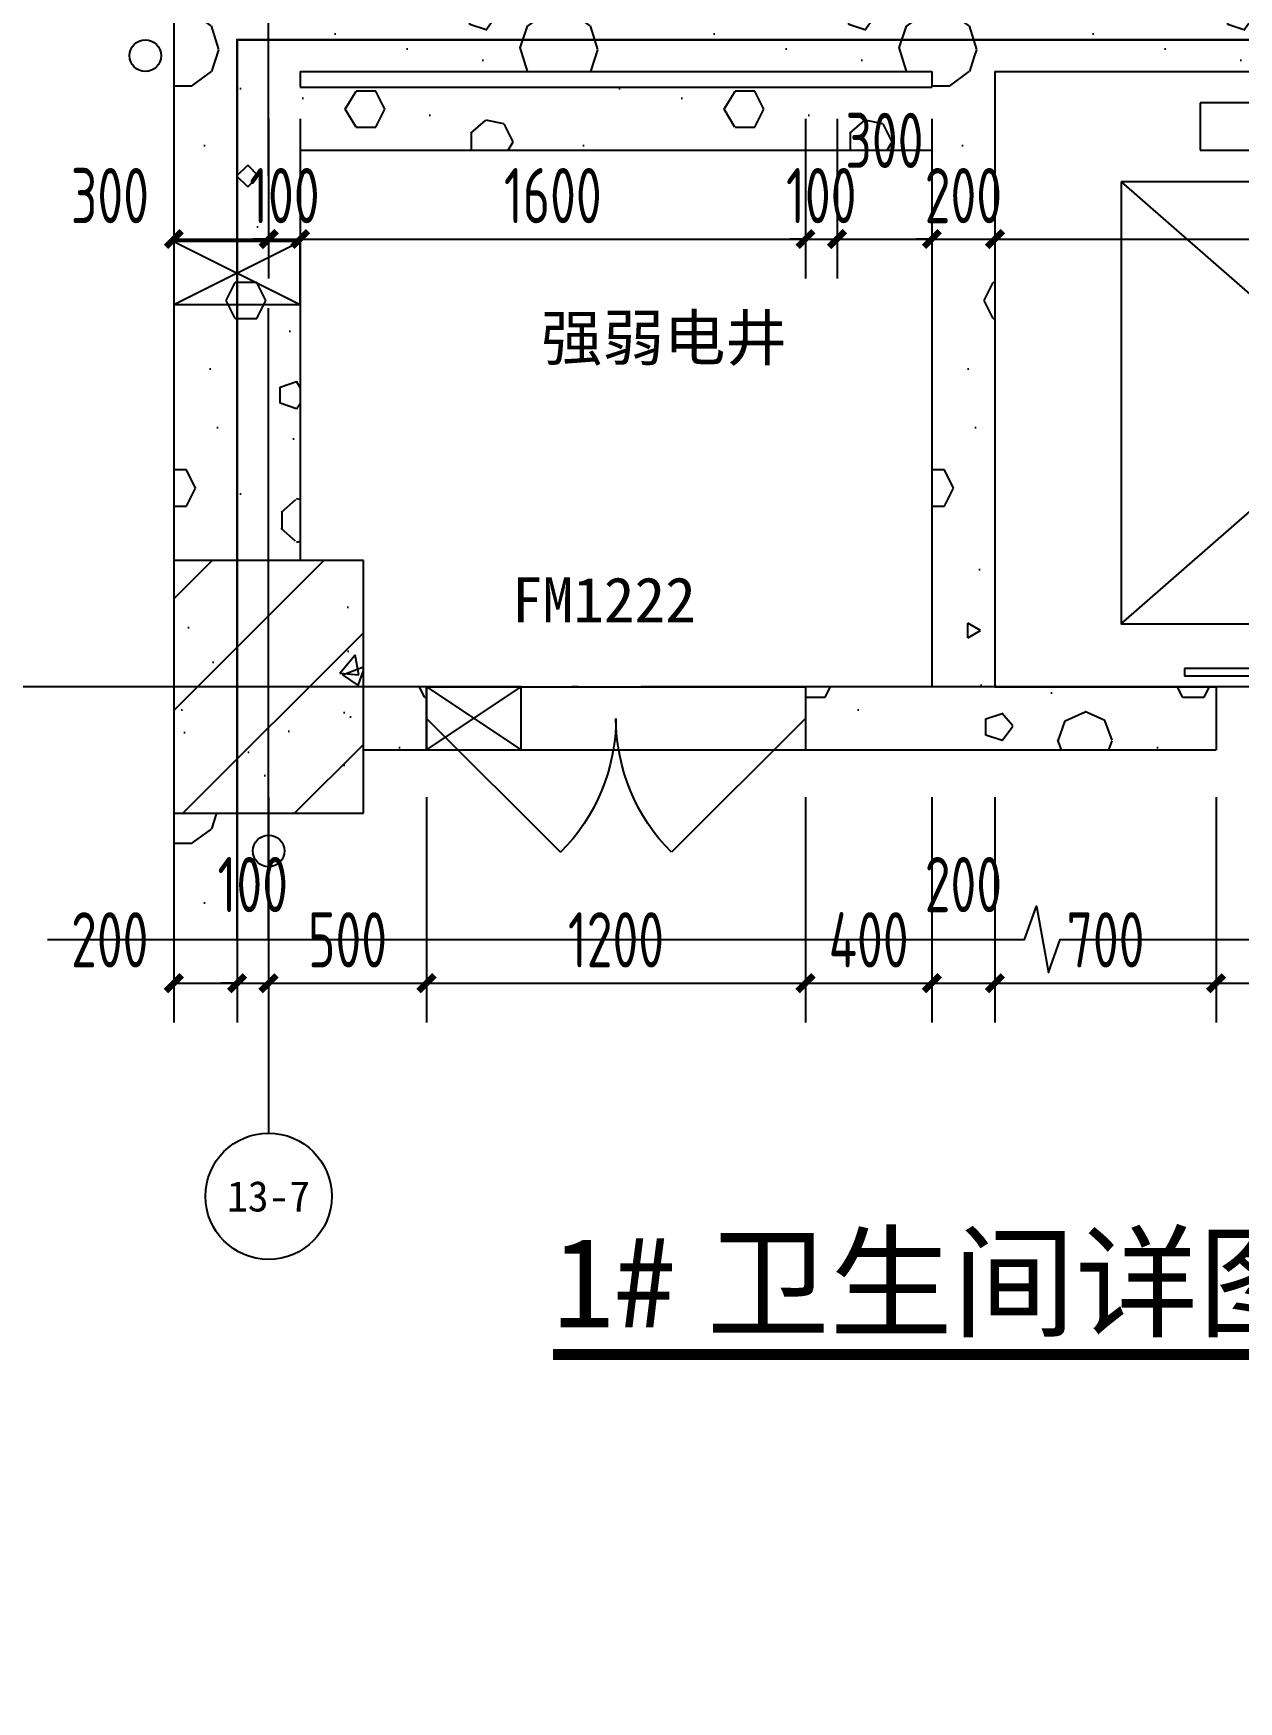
# Model space of a CAD drawing. Extents: x 116425 to 211028, y 11881 to 56060.
# Drawn here: x 182815 to 186631, y 29506 to 34792 of the extents above; entities that cross this region are included whole.
import ezdxf
from ezdxf.enums import TextEntityAlignment as Align
from ezdxf.xclip import XClip

# ---------------------------------------------------------------- set-up
doc = ezdxf.new("R2010")
doc.units = 0
doc.header["$LTSCALE"] = 1000
doc.header["$MEASUREMENT"] = 0
doc.header["$XCLIPFRAME"] = 0
doc.linetypes.add('X-104 13#平面$0$DOTE', pattern=[2.4200000000000004, 2, -0.2, 0.02, -0.2])
for name, color, linetype in [('01-标注_尺寸', 124, 'Continuous'), ('01-标注_符号', 200, 'Continuous'), ('01-标注_轴线坐标', 132, 'Continuous'), ('02-TEXT_标注', 130, 'Continuous'), ('02-TEXT_轴号', 7, 'Continuous'), ('DIM_SYMB', 3, 'Continuous'), ('DOOR_FIRE_TEXT', 7, 'Continuous'), ('X-104 13#平面$0$A-E_电梯', 171, 'Continuous'), ('X-104 13#平面$0$A-TECH_水', 3, 'Continuous'), ('X-104 13#平面$0$A-TECH_电气', 240, 'Continuous'), ('X-104 13#平面$0$A_AXIS-轴线', 36, 'X-104 13#平面$0$DOTE'), ('X-104 13#平面$0$DOOR_FIRE', 220, 'Continuous'), ('X-104 13#平面$1$05-填充_天正', 26, 'Continuous'), ('X-104 13#平面$1$A_STR-砌块墙', 121, 'Continuous'), ('X-104 13#平面$1$A_STR-砼柱', 51, 'Continuous'), ('建-标注-文本', 254, 'Continuous')]:
    doc.layers.add(name, color=color, linetype=linetype)
doc.layers.add('X-104 13#平面$0$000套内', color=226, linetype='Continuous', lineweight=30, plot=False)
doc.styles.add('_TCH_AXIS', font='STXIHEI_0.TTF', dxfattribs={"width": 0.75})
doc.styles.add('_TCH_DIM_T3', font='ROS1', dxfattribs={"width": 0.8, "bigfont": 'JD'})
doc.styles.add('_TCH_WINDOW', font='STXIHEI_0.TTF')
doc.styles.get("Standard").update_dxf_attribs({"font": 'STXIHEI_0.TTF'})
doc.dimstyles.new('_TCH_ARCH&&50', dxfattribs={"dimtxt": 175, "dimasz": 50, "dimexe": 125, "dimexo": 150, "dimgap": 50, "dimtad": 1, "dimdec": 0, "dimzin": 0, "dimdsep": 46, "dimtxsty": '_TCH_DIM_T3', "dimblk": 'ARCHTICK', "dimcen": 0.09, "dimclrt": 7, "dimazin": 2, "dimtfac": 1, "dimtdec": 0, "dimtix": 1, "dimtmove": 2, "dimatfit": 3, "dimfxl": 0, "dimtolj": 1, "dimtzin": 0, "dimarcsym": 0})
pattern_1 = [(0, (354, -366), (600, 1200), [0, -1200]), (0, (-348, -528), (600, 1200), [0, -1200]), (0, (42, -540), (600, 1200), [0, -1200]), (0, (468, -186), (600, 1200), [0, -1200]), (0, (-30, -600), (600, 1200), [0, -1200]), (0, (588, 570), (600, 1200), [0, -1200]), (0, (222, 474), (600, 1200), [0, -1200]), (0, (413.9999999999999, 324), (600, 1200), [0, -1200]), (0, (-564, 300), (600, 1200), [0, -1200]), (0, (24, 246), (600, 1200), [0, -1200]), (0, (-204, -60), (600, 1200), [0, -1200]), (0, (-192, -509.9999999999999), (600, 1200), [0, -1200]), (0, (258, -558), (600, 1200), [0, -1200]), (0, (588, -30), (600, 1200), [0, -1200]), (0, (-534, -216), (600, 1200), [0, -1200]), (0, (-432, -12), (600, 1200), [0, -1200]), (0, (36, -96), (600, 1200), [0, -1200]), (0, (-132, -270), (600, 1200), [0, -1200]), (0, (-228, 126), (600, 1200), [0, -1200]), (0, (-78, 576), (600, 1200), [0, -1200]), (0, (-486.0000000000001, -468), (600, 1200), [0, -1200]), (0, (174, 330), (600, 1200), [0, -1200]), (0, (-384, 348), (600, 1200), [0, -1200]), (0, (-480, 504), (600, 1200), [0, -1200]), (130.601294, (514.285716, 194.285712), (-2999.999966861969, 3600.000015739533), [52.683108, -22074.222]), (18.4349488, (428.571432, 217.142856), (2999.999988936139, 1199.999991146445), [54.21048, -7535.2558]), (90, (428.571432, 165.714288), (600.0000000000001, 1200), [51.428568, -2348.5713]), (161.565051, (480, 148.571424), (-3000.000015105215, 1199.999910544823), [54.21048, -7535.2558]), (53.1301023, (480, 148.571424), (600.0000011342403, 1199.99999943288), [57.14286, -5942.856999999999]), (135, (525.714288, -462.85704), (-600.0000725322863, 1199.999918790402), [48.48732, -3345.6252]), (45, (457.142856, -462.85704), (599.9999961647541, 1199.999995157935), [48.48732, -3345.6252]), (135, (491.428572, -497.1428400000001), (-600.0000725322863, 1199.999918790402), [48.48732, -3345.6252]), (45, (491.428572, -497.1428400000001), (599.9999961647541, 1199.999995157935), [48.48732, -3345.6252]), (116.565051, (-51.42852, 342.857148), (-0.0001043859734650709, 2399.999934707041), [63.887652, -1277.753]), (180, (-79.99991999999999, 399.999996), (-599.9999999999998, 1200), [68.571432, -1131.4285]), (63.43494880000001, (-177.1428, 342.857148), (5.432290706153253e-06, 2399.999988372672), [63.887652, -1277.753]), (116.565051, (-148.5714, 285.714288), (-0.0001043859734650709, 2399.999934707041), [63.887652, -1277.753]), (0, (-148.5714, 285.714288), (600, 1200), [68.571432, -1131.4285]), (63.43494880000001, (-79.99991999999999, 285.714288), (5.432290706153253e-06, 2399.999988372672), [63.887652, -1277.753]), (107.102728, (399.999996, -62.85708000000001), (-1799.999931184909, 6000.000009680287), [77.72269200000001, -32565.805]), (143.972626, (377.142852, 11.428572), (-11399.99985547618, 8399.999990492668), [77.72269200000001, -16244.04]), (180, (314.285712, 57.14286), (-599.9999999999998, 1200), [74.285712, -1125.7142]), (36.02737329999999, (177.14286, 11.428572), (11399.99991575318, 8399.99990944439), [77.72269200000001, -16244.04]), (71.5650511, (154.285716, -57.14279999999999), (1800.000009240657, 5999.99998966958), [72.280632, -7517.185600000001]), (107.102728, (177.14286, -131.42856), (-1799.999931184909, 6000.000009680287), [77.72269200000001, -32565.805]), (143.972626, (240, -177.1428), (-11399.99985547618, 8399.999990492668), [77.72269200000001, -16244.04]), (0, (240, -177.1428), (600, 1200), [74.285712, -1125.7142]), (36.02737329999999, (314.285712, -177.1428), (11399.99991575318, 8399.99990944439), [77.72269200000001, -16244.04]), (71.5650511, (377.142852, -131.42856), (1800.000009240657, 5999.99998966958), [72.280632, -7517.185600000001]), (150.255118, (411.428568, 497.142852), (-1800.000004260273, 1199.999985130039), [46.07004, -9628.639200000001]), (90, (371.428572, 474.28572), (600.0000000000001, 1200), [45.714288, -2354.2855]), (29.7448813, (371.428572, 474.28572), (1800.000001060037, 1199.999994395642), [46.07004, -9628.639200000001]), (116.565051, (131.428572, -354.28572), (-0.0001043859734650709, 2399.999934707041), [63.887652, -1277.753]), (168.690067, (102.857148, -297.1428), (-5400.000004006199, 1199.999969888218), [58.274508, -12179.371]), (41.18592510000001, (0, -325.7142), (14999.99990911732, 13199.99988457684), [60.743688, -25451.604]), (90, (0, -382.85712), (600.0000000000001, 1200), [57.14286, -2342.857]), (138.814074, (45.714288, -422.85708), (-14999.99973338043, 13200.0000840726), [60.743688, -25451.604]), (16.6992442, (45.714288, -422.85708), (19799.99985103278, 5999.99993715613), [59.6589, -24997.075]), (60.9453959, (102.857148, -405.71424), (599.9999984077513, 1199.99998938541), [58.83217200000001, -24650.679]), (109.983106, (-371.42856, 148.571424), (-3000.000011299861, 8399.999977770043), [66.88400399999998, -28024.39499999999]), (155.556045, (-394.28568, 211.428576), (-7800.000029732115, 3599.999925205931), [69.045972, -28930.263]), (24.4439547, (-519.99996, 211.428576), (7800.000003890955, 3599.999982684802), [69.045972, -28930.263]), (70.01689340000001, (-542.85708, 148.571424), (3000.000009044286, 8399.999979161448), [66.88400399999999, -28024.395]), (109.983106, (-519.99996, 85.71428399999999), (-3000.000011299861, 8399.999977770043), [66.88400399999998, -28024.39499999999]), (160.016893, (-457.14276, 62.85714), (-3000.000001763259, 1199.999945333349), [66.88400399999999, -13978.755]), (19.9831065, (-457.14276, 62.85714), (2999.999983528817, 1199.999998096056), [66.88400399999999, -13978.755]), (70.01689340000001, (-394.28568, 85.71428399999999), (3000.000009044286, 8399.999979161448), [66.88400399999999, -28024.395]), (122.005383, (74.285712, 39.999996), (-600.0000805229399, 1199.999938741572), [53.908464, -11266.868]), (18.4349488, (-5.71428, 68.571432), (2999.999988936139, 1199.999991146445), [54.21048, -7535.2558]), (90, (-5.71428, 17.142852), (600.0000000000001, 1200), [51.428568, -2348.5713]), (161.565051, (45.714288, 0), (-3000.000015105215, 1199.999910544823), [54.21048, -7535.2558]), (54.46232220000002, (45.714288, 0), (4199.999993914518, 5999.999991012131), [49.15614, -20596.423]), (116.565051, (-274.28568, -251.42856), (-0.0001043859734650709, 2399.999934707041), [63.887652, -1277.753]), (180, (-302.85708, -194.28564), (-599.9999999999998, 1200), [62.85714, -1137.1428]), (59.0362434, (-399.99996, -251.42856), (600.000001953063, 1199.999994175555), [66.63945599999998, -13927.644]), (120.963756, (-365.71428, -308.57136), (-600.0000819959288, 1199.999944893199), [66.639456, -13927.644]), (0, (-365.71428, -308.57136), (600, 1200), [62.85714, -1137.1428]), (63.43494880000001, (-302.85708, -308.57136), (5.432290706153253e-06, 2399.999988372672), [63.887652, -1277.753])]

# ---------------------------------------------------------------- blocks, each defined once
blk = doc.blocks.new('X-104 13#平面$0$轴网')
at = {"layer": 'X-104 13#平面$0$A_AXIS-轴线', "linetype": 'X-104 13#平面$0$DOTE'}
for p, q in [((48500, -7400.98603368341), (48500, 24620.25062679139)), ((60408.42140219617, 9000), (-2925.01551574981, 9000))]:
    blk.add_line(p, q, dxfattribs=at)
blk = doc.blocks.new('X-104 13#平面$0$2400x2100')
for p, q in [((650.0000000000728, 1849.999999999975), (650.0000000000728, 1700.000000000004)), ((1750.000000000007, 1849.999999999975), (650.0000000000728, 1849.999999999975)), ((1750.000000000007, 1700.000000000004), (1750.000000000007, 1849.999999999975)), ((650.0000000000728, 1700.000000000004), (1750.000000000007, 1700.000000000004)), ((400.0000000000364, 200.0000000000036), (2000.000000000036, 1600.000000000004)), ((400.0000000000364, 1600.000000000004), (2000.000000000036, 200.0000000000036))]:
    blk.add_line(p, q)
at = {"color": 0}
for p, q in [((600.0000000000364, 57.61848104284218), (600.0000000000364, 34.00902772785957)), ((1160.000000000618, 57.61848104284036), (600.0000000000364, 57.61848104284218)), ((1160.000000000618, 57.61848104284036), (1160.000000000618, 34.00902772785776)), ((1800.000000000036, 57.61848104284218), (1239.999999999454, 57.61848104284036)), ((1239.999999999454, 57.61848104284036), (1239.999999999454, 34.00902772785776)), ((1800.000000000036, 57.61848104284218), (1800.000000000036, 34.00902772785957)), ((1160.000000000618, 34.00902772785776), (600.0000000000364, 34.00902772785957)), ((1800.000000000036, 34.00902772785957), (1239.999999999454, 34.00902772785776))]:
    blk.add_line(p, q, dxfattribs=at)
blk.add_lwpolyline([(400.0000000000364, 1600.000000000004), (400.0000000000364, 200.0000000000036), (2000.000000000036, 200.0000000000036), (2000.000000000036, 1600.000000000004), (400.0000000000364, 1600.000000000004)], close=True)
blk = doc.blocks.new('X-104 13#平面$0$$TwtSys$00000434')
for p, q in [((-0.5, 0.5), (-0.5, -0.5)), ((-0.5, -0.5), (0.5, 0.5)), ((0.5, 0.5), (-0.5, 0.5)), ((0.5, -0.5), (0.5, 0.5)), ((-0.5, -0.5), (0.5, -0.5))]:
    blk.add_line(p, q)
blk.add_solid([(0.5, -0.5), (0.5, 0.5), (-0.5, -0.5)])
blk = doc.blocks.new('X-104 13#平面$0$A$C55540B70')
at = {"layer": 'X-104 13#平面$0$A-TECH_水'}
for centre in [(-9389.9999999938, 10999.99999999966), (-8999.99999999348, 8479.999999999998)]:
    blk.add_circle(centre, 50, dxfattribs=at)
at = {"layer": 'X-104 13#平面$0$A-TECH_水', "xscale": -700, "yscale": 180, "zscale": 700, "rotation": 270}
blk.add_blockref('X-104 13#平面$0$$TwtSys$00000434', (-9009.99999999348, 7849.999999999998), dxfattribs=at)
blk = doc.blocks.new('*U232')
blk.add_lwpolyline([(200.0000000000001, 0), (200.0000000000001, 300.0000000002365), (0, 300.0000000002365), (0, 0), (200.0000000000001, 0), (0, 300.0000000002365), (0, 0), (200.0000000000001, 300.0000000002365)])
blk = doc.blocks.new('*U233')
blk.add_lwpolyline([(200.0000000000001, 0), (200.0000000000001, 400.0000000002365), (0, 400.0000000002365), (0, 0), (200.0000000000001, 0), (0, 400.0000000002365), (0, 0), (200.0000000000001, 400.0000000002365)])
blk = doc.blocks.new('X-104 13#平面$0$ccc000')
at = {"layer": 'X-104 13#平面$0$A-TECH_电气', "rotation": 270}
for name, p in [('*U233', (48400.00000000655, 10411.31610814604)), ('*U232', (49200.00000000658, 8999.999999999727))]:
    blk.add_blockref(name, p, dxfattribs=at)
blk = doc.blocks.new('X-104 13#平面$0$$DorLib2D$00000116')
at = {"color": 0}
for p, q in [((-0.4999999999999929, 7.105427357601002e-15), (-0.146446609406766, 0.353553390593234)), ((0.5000000000000071, 7.105427357601002e-15), (0.1464466094067731, 0.353553390593234))]:
    blk.add_line(p, q, dxfattribs=at)
for centre, radius, start, end in [((-0.4999999999984652, 4.831690603168681e-13), 0.4999999999984674, 0, 45), ((0.4999999999977511, 9.059419880941277e-13), 0.4999999999976598, 135, 180)]:
    blk.add_arc(centre, radius, start, end, dxfattribs=at)
blk = doc.blocks.new('X-104 13#平面')
at = {"layer": 'X-104 13#平面$1$05-填充_天正'}
h = blk.add_hatch(dxfattribs=at)
h.set_pattern_fill('加气混凝土', color=256, scale=100, style=0)
h.set_pattern_definition(pattern_1)
h.paths.add_polyline_path([(48400.00000000658, 11049.9999999997), (48400.0000000065, 12249.9999999997), (48200.00000000654, 12249.9999999997), (48200.00000000652, 11049.99999999971)])
h = blk.add_hatch(dxfattribs=at)
h.set_pattern_fill('加气混凝土', color=256, scale=100, style=0)
h.set_pattern_definition(pattern_1)
h.paths.add_polyline_path([(48400.00000000658, 11049.9999999997), (48600.00000000668, 10949.9999999997), (50300.00000000654, 10949.99999999971), (50266.6666666732, 11083.33333333308), (50200.00000000653, 11149.9999999997), (48400.00000000652, 11149.9999999997)])
h = blk.add_hatch(dxfattribs=at)
h.set_pattern_fill('加气混凝土', color=256, scale=100, style=0)
h.set_pattern_definition(pattern_1)
h.paths.add_polyline_path([(50266.6666666732, 11083.33333333308), (50300.00000000654, 10949.99999999971), (50600.00000000637, 10949.99999999981), (50700.00000000641, 11016.6666666664), (50700.00000000648, 11149.99999999971), (50300.00000000653, 11149.99999999983)])
h = blk.add_hatch(dxfattribs=at)
h.set_pattern_fill('加气混凝土', color=256, scale=100, style=0)
h.set_pattern_definition(pattern_1)
h.paths.add_polyline_path([(50700.00000000641, 11016.6666666664), (50800.00000000639, 10949.99999999968), (53300.00000000651, 10949.99999999968), (53366.66666667318, 11049.99999999969), (53300.00000000652, 11149.99999999967), (50700.00000000648, 11149.99999999971)])
h = blk.add_hatch(dxfattribs=at)
h.set_pattern_fill('加气混凝土', color=256, scale=100, style=0)
h.set_pattern_definition(pattern_1)
h.paths.add_polyline_path([(48400.00000000658, 11049.9999999997), (48200.00000000652, 11049.99999999971), (48200.00000000652, 10799.99999999971), (48466.66666667323, 10799.99999999971), (48600.00000000667, 10899.99999999972), (48600.00000000668, 10949.9999999997)])
h = blk.add_hatch(dxfattribs=at)
h.set_pattern_fill('加气混凝土', color=256, scale=100, style=0)
h.set_pattern_definition(pattern_1)
h.paths.add_polyline_path([(50700.00000000641, 11016.6666666664), (50600.00000000637, 10949.99999999981), (50600.00000000637, 10899.99999999972), (50666.66666667312, 10799.99999999971), (50800.00000000648, 10799.99999999971), (50800.00000000639, 10949.99999999968)])
h = blk.add_hatch(dxfattribs=at)
h.set_pattern_fill('加气混凝土', color=256, scale=100, style=0)
h.set_pattern_definition(pattern_1)
h.paths.add_polyline_path([(48466.66666667323, 10799.99999999971), (48600.00000000653, 10699.99999999972), (50600.0000000065, 10699.99999999971), (50666.66666667312, 10799.99999999971), (50600.00000000637, 10899.99999999972), (48600.00000000667, 10899.99999999972)])
h = blk.add_hatch(dxfattribs=at)
h.set_pattern_fill('加气混凝土', color=256, scale=100, style=0)
h.set_pattern_definition(pattern_1)
h.paths.add_polyline_path([(48466.66666667324, 10799.99999999971), (48200.00000000652, 10799.99999999971), (48200.00000000652, 9400), (48600.00000000652, 9400), (48600.00000000653, 10699.99999999972)])
h = blk.add_hatch(dxfattribs=at)
h.set_pattern_fill('加气混凝土', color=256, scale=100, style=0)
h.set_pattern_definition(pattern_1)
h.paths.add_polyline_path([(50666.66666667312, 10799.99999999971), (50600.0000000065, 10699.99999999971), (50600.0000000065, 8999.99999999969), (50700.00000000648, 8933.333333333052), (50800.00000000647, 8999.999999999754), (50800.00000000648, 10799.99999999971)])
h = blk.add_hatch(dxfattribs=at)
h.set_pattern_fill('钢筋混凝土', color=256, scale=100, style=0)
h.set_pattern_definition([(45, (0, 0), (-176.7766952966369, 176.7766952966369), []), (49.99999999999999, (0, 0), (717.2601826007534, -62.75213498259511), [75, -825]), (355, (0, 0), (-138.751333613, 752.1921337000118), [60, -660]), (100.4514, (59.77168, -5.22934), (578.5093817140216, 689.4395420609536), [63.74019000000001, -701.142112]), (46.18420000000002, (0, 200), (1067.241048625644, -165.5190143290181), [112.5, -1237.5]), (96.6356, (88.936745, 186.206693), (934.6627055487033, 974.1178709004417), [95.610288, -1051.713]), (351.1842, (0, 200), (934.6619451336272, 974.1186009253246), [90, -990]), (21, (100, 150), (596.9070521184617, -402.6188906653388), [75, -825]), (326.0000000000001, (100, 150), (243.3153319215817, 725.150045046853), [60, -660]), (71.4514, (149.742233, 116.448394), (840.22262858149, 322.5304967099524), [63.74019000000001, -701.142112]), (37.50000000000001, (0, 0), (12.15985531729067, 332.8938538313115), [0, -652, 0, -670, 0, -662.5]), (7.499999999999999, (0, 0), (263.0695374421486, 394.4117118823602), [0, -382, 0, -637, 0, -252.5]), (327.5, (-223, 0), (533.822436172409, -22.55487173437976), [0, -250, 0, -780, 0, -1035]), (317.5, (-323, 0), (583.1861693423863, 100.1049823323177), [0, -325, 0, -518, 0, -735])])
h.paths.add_polyline_path([(48200, 8600), (48800, 8600), (48800, 9400), (48200, 9400)])
h = blk.add_hatch(dxfattribs=at)
h.set_pattern_fill('加气混凝土', color=256, scale=100, style=0)
h.set_pattern_definition(pattern_1)
h.paths.add_polyline_path([(48800, 8799.999999999709), (49000.00000000656, 8799.999999999714), (49000.00000000656, 8999.999999999698), (48800, 8999.999999999709)])
h = blk.add_hatch(dxfattribs=at)
h.set_pattern_fill('加气混凝土', color=256, scale=100, style=0)
h.set_pattern_definition(pattern_1)
h.paths.add_polyline_path([(50600.0000000065, 8999.99999999969), (50200.00000000656, 8999.999999999685), (50200.00000000656, 8799.999999999714), (50700.00000000648, 8799.999999999709), (50700.00000000648, 8933.33333333305)])
h = blk.add_hatch(dxfattribs=at)
h.set_pattern_fill('加气混凝土', color=256, scale=100, style=0)
h.set_pattern_definition(pattern_1)
h.paths.add_polyline_path([(50700.00000000649, 8933.333333333052), (50700.00000000648, 8799.999999999709), (51500.0000000065, 8799.999999999709), (51500.0000000065, 8999.999999999709), (50800.00000000647, 8999.999999999754)])
h = blk.add_hatch(dxfattribs=at)
h.set_pattern_fill('加气混凝土', color=256, scale=100, style=0)
h.set_pattern_definition(pattern_1)
h.paths.add_polyline_path([(48200.00000000652, 8600), (48200.00000000653, 6350.000000000001), (48400.00000000653, 6350.000000000001), (48400.00000000652, 8600)])
at = {"layer": 'X-104 13#平面$0$000套内'}
blk.add_lwpolyline([(7100.000000003152, -1550.000000000497), (21949.99999999995, -1550.000000000005), (21950, -950.0000000000144), (48400.00000000652, -950), (48400.00000000652, 11049.99999999971), (53400.00000000652, 11049.99999999971), (53400.00000000652, 18099.99999999973), (58249.99999999994, 18099.99999999973), (58249.99999999995, 18889.98122512306), (53289.06962433707, 23052.69607363776), (37949.99999999994, 14213.31606116103), (37949.99999999986, 10049.99999999997), (12454.85512413024, 10049.99999999997), (4447.428597971112, 15350.00000000007), (4099.999999999926, 15350.00000000006), (4100.000000000031, 6299.999999999965), (7100.000000000027, 6299.999999999968), (7100.000000000029, -1550.000000000497)], dxfattribs=at)
at = {"layer": 'X-104 13#平面$0$DOOR_FIRE'}
for p, q in [((49000.00000000658, 8999.999999999709), (50200.00000000658, 8999.999999999709)), ((49000.00000000658, 8799.999999999709), (50200.00000000658, 8799.999999999709))]:
    blk.add_line(p, q, dxfattribs=at)
at = {"layer": 'X-104 13#平面$1$A_STR-砌块墙'}
for p, q in [((48200.00000000654, 12249.9999999997), (48200.00000000652, 11049.99999999971)), ((48200.00000000652, 11049.99999999971), (48200.00000000652, 10799.99999999971)), ((48600.00000000668, 10949.9999999997), (50300.00000000654, 10949.99999999971)), ((48600.00000000668, 10949.9999999997), (48600.00000000667, 10899.99999999972)), ((50300.00000000654, 10949.99999999971), (50600.00000000637, 10949.99999999981)), ((50600.00000000637, 10949.99999999981), (50600.00000000637, 10899.99999999972)), ((50800.00000000639, 10949.99999999968), (50800.00000000648, 10799.99999999971)), ((50800.00000000639, 10949.99999999968), (53300.00000000651, 10949.99999999968)), ((48600.00000000667, 10899.99999999972), (50600.00000000637, 10899.99999999972)), ((48200.00000000652, 10799.99999999971), (48200.00000000652, 9400)), ((50800.00000000648, 10799.99999999971), (50800.00000000647, 8999.999999999754)), ((48600.00000000653, 10699.99999999972), (50600.0000000065, 10699.99999999971)), ((48600.00000000653, 10699.99999999972), (48600.00000000652, 9400)), ((50600.0000000065, 10699.99999999971), (50600.0000000065, 8999.99999999969)), ((49000.00000000656, 8999.999999999698), (48800, 8999.999999999709)), ((49000.00000000656, 8799.999999999714), (49000.00000000656, 8999.999999999698)), ((50600.0000000065, 8999.99999999969), (50200.00000000656, 8999.999999999685)), ((50200.00000000656, 8999.999999999685), (50200.00000000656, 8799.999999999714)), ((50800.00000000647, 8999.999999999754), (51500.0000000065, 8999.999999999709)), ((51500.0000000065, 8999.999999999709), (51500.0000000065, 8799.999999999709)), ((48800, 8799.999999999709), (49000.00000000656, 8799.999999999714)), ((50200.00000000656, 8799.999999999714), (50700.00000000648, 8799.999999999709)), ((50700.00000000648, 8799.999999999709), (51500.0000000065, 8799.999999999709)), ((48200.00000000652, 8600), (48200.00000000653, 6350.000000000001)), ((48400.00000000653, 6350.000000000001), (48400.00000000652, 8600))]:
    blk.add_line(p, q, dxfattribs=at)
at = {"layer": 'X-104 13#平面$1$A_STR-砼柱'}
for p, q in [((48800, 9400), (48200, 9400)), ((48200, 9400), (48200, 8600)), ((48800, 8600), (48800, 9400)), ((48200, 8600), (48800, 8600))]:
    blk.add_line(p, q, dxfattribs=at)
for name, p in [('X-104 13#平面$0$ccc000', (-200.0000000000301, -2.91038304567337e-11)), ('X-104 13#平面$0$A$C55540B70', (57499.99999999962, 1.818989403545856e-12)), ('X-104 13#平面$0$轴网', (0, 62400)), ('X-104 13#平面$0$轴网', (0, 0))]:
    blk.add_blockref(name, p)
at = {"layer": 'X-104 13#平面$0$A-E_电梯'}
blk.add_blockref('X-104 13#平面$0$2400x2100', (50800.00000000647, 8999.999999999694), dxfattribs=at)
at = {"layer": 'X-104 13#平面$0$DOOR_FIRE', "xscale": 1200, "yscale": -1200, "zscale": 200}
blk.add_blockref('X-104 13#平面$0$$DorLib2D$00000116', (49600.00000000658, 8899.999999999709), dxfattribs=at)
blk = doc.blocks.new('_ArchTick')
at = {"color": 0, "linetype": 'ByBlock', "const_width": 0.4}
blk.add_lwpolyline([(-0.5, -0.5), (0.5, 0.5)], dxfattribs=at)
blk = doc.blocks.new('*D587')
at = {"layer": '01-标注_尺寸', "color": 0, "lineweight": -2, "transparency": 16777216}
for p, q in [((185859.8480041285, 34520.73032763046), (185859.8480041285, 34015.07964093311)), ((188259.848004129, 34520.73032762976), (188259.848004129, 34015.07964093311)), ((185859.8480041285, 34140.07964093311), (188259.848004129, 34140.07964093311))]:
    blk.add_line(p, q, dxfattribs=at)
at = {"layer": 'Defpoints', "color": 0, "transparency": 16777216}
for p in [(185859.8480041285, 34670.73032763046), (188259.848004129, 34670.73032762976), (188259.848004129, 34140.07964093311)]:
    blk.add_point(p, dxfattribs=at)
at = {"layer": '01-标注_尺寸', "color": 0, "lineweight": -2, "transparency": 16777216, "xscale": 50, "yscale": 50, "zscale": 50, "rotation": 180}
blk.add_blockref('_ArchTick', (185859.8480041285, 34140.07964093311), dxfattribs=at)
at = {"layer": '01-标注_尺寸', "color": 0, "lineweight": -2, "transparency": 16777216, "xscale": 50, "yscale": 50, "zscale": 50}
blk.add_blockref('_ArchTick', (188259.848004129, 34140.07964093311), dxfattribs=at)
at = {"layer": '01-标注_尺寸', "color": 7, "transparency": 16777216, "insert": (187059.8480041287, 34277.57964093311), "char_height": 175, "attachment_point": 5, "style": '_TCH_DIM_T3'}
blk.add_mtext('\\A1;2400', dxfattribs=at)
blk = doc.blocks.new('*D588')
at = {"layer": '01-标注_尺寸', "color": 0, "lineweight": -2, "transparency": 16777216}
for p, q in [((185659.8480041286, 34520.73032763052), (185659.8480041286, 34015.07964093349)), ((185859.8480041285, 34520.73032763046), (185859.8480041285, 34015.07964093349)), ((185659.8480041286, 34140.07964093349), (185609.8480041286, 34140.07964093349)), ((185659.8480041286, 34140.07964093349), (185859.8480041285, 34140.07964093349)), ((185859.8480041285, 34140.07964093349), (185909.8480041285, 34140.07964093349))]:
    blk.add_line(p, q, dxfattribs=at)
at = {"layer": 'Defpoints', "color": 0, "transparency": 16777216}
for p in [(185659.8480041286, 34670.73032763052), (185859.8480041285, 34670.73032763046), (185859.8480041285, 34140.07964093349)]:
    blk.add_point(p, dxfattribs=at)
at = {"layer": '01-标注_尺寸', "color": 0, "lineweight": -2, "transparency": 16777216, "xscale": 50, "yscale": 50, "zscale": 50}
blk.add_blockref('_ArchTick', (185659.8480041286, 34140.07964093349), dxfattribs=at)
at = {"layer": '01-标注_尺寸', "color": 0, "lineweight": -2, "transparency": 16777216, "xscale": 50, "yscale": 50, "zscale": 50, "rotation": 180}
blk.add_blockref('_ArchTick', (185859.8480041285, 34140.07964093349), dxfattribs=at)
at = {"layer": '01-标注_尺寸', "color": 7, "transparency": 16777216, "insert": (185759.8480041285, 34277.57964093349), "char_height": 175, "attachment_point": 5, "style": '_TCH_DIM_T3'}
blk.add_mtext('\\A1;200', dxfattribs=at)
blk = doc.blocks.new('*D589')
at = {"layer": '01-标注_尺寸', "color": 0, "lineweight": -2, "transparency": 16777216}
for p, q in [((185359.8480041285, 34520.7303276306), (185359.8480041285, 34015.07964093356)), ((185659.8480041286, 34520.73032763052), (185659.8480041286, 34015.07964093356)), ((185359.8480041285, 34140.07964093356), (185659.8480041286, 34140.07964093356))]:
    blk.add_line(p, q, dxfattribs=at)
at = {"layer": 'Defpoints', "color": 0, "transparency": 16777216}
for p in [(185359.8480041285, 34670.7303276306), (185659.8480041286, 34670.73032763052), (185659.8480041286, 34140.07964093356)]:
    blk.add_point(p, dxfattribs=at)
at = {"layer": '01-标注_尺寸', "color": 0, "lineweight": -2, "transparency": 16777216, "xscale": 50, "yscale": 50, "zscale": 50, "rotation": 180}
blk.add_blockref('_ArchTick', (185359.8480041285, 34140.07964093356), dxfattribs=at)
at = {"layer": '01-标注_尺寸', "color": 0, "lineweight": -2, "transparency": 16777216, "xscale": 50, "yscale": 50, "zscale": 50}
blk.add_blockref('_ArchTick', (185659.8480041286, 34140.07964093356), dxfattribs=at)
at = {"layer": '01-标注_尺寸', "color": 7, "transparency": 16777216, "insert": (185509.8480041285, 34452.57964093356), "char_height": 175, "attachment_point": 5, "style": '_TCH_DIM_T3'}
blk.add_mtext('\\A1;300', dxfattribs=at)
blk = doc.blocks.new('*D590')
at = {"layer": '01-标注_尺寸', "color": 0, "lineweight": -2, "transparency": 16777216}
for p, q in [((185259.8480041284, 34520.73032763063), (185259.8480041284, 34015.07964093362)), ((185359.8480041285, 34520.7303276306), (185359.8480041285, 34015.07964093362)), ((185259.8480041284, 34140.07964093362), (185209.8480041284, 34140.07964093362)), ((185259.8480041284, 34140.07964093362), (185359.8480041285, 34140.07964093362)), ((185359.8480041285, 34140.07964093362), (185409.8480041285, 34140.07964093362))]:
    blk.add_line(p, q, dxfattribs=at)
at = {"layer": 'Defpoints', "color": 0, "transparency": 16777216}
for p in [(185259.8480041284, 34670.73032763063), (185359.8480041285, 34670.7303276306), (185359.8480041285, 34140.07964093362)]:
    blk.add_point(p, dxfattribs=at)
at = {"layer": '01-标注_尺寸', "color": 0, "lineweight": -2, "transparency": 16777216, "xscale": 50, "yscale": 50, "zscale": 50}
blk.add_blockref('_ArchTick', (185259.8480041284, 34140.07964093362), dxfattribs=at)
at = {"layer": '01-标注_尺寸', "color": 0, "lineweight": -2, "transparency": 16777216, "xscale": 50, "yscale": 50, "zscale": 50, "rotation": 180}
blk.add_blockref('_ArchTick', (185359.8480041285, 34140.07964093362), dxfattribs=at)
at = {"layer": '01-标注_尺寸', "color": 7, "transparency": 16777216, "insert": (185309.8480041284, 34277.57964093362), "char_height": 175, "attachment_point": 5, "style": '_TCH_DIM_T3'}
blk.add_mtext('\\A1;100', dxfattribs=at)
blk = doc.blocks.new('*D591')
at = {"layer": '01-标注_尺寸', "color": 0, "lineweight": -2, "transparency": 16777216}
for p, q in [((183659.8480041286, 34520.7303276311), (183659.8480041286, 34015.07964093387)), ((185259.8480041284, 34520.73032763063), (185259.8480041284, 34015.07964093387)), ((183659.8480041286, 34140.07964093387), (185259.8480041284, 34140.07964093387))]:
    blk.add_line(p, q, dxfattribs=at)
at = {"layer": 'Defpoints', "color": 0, "transparency": 16777216}
for p in [(183659.8480041286, 34670.7303276311), (185259.8480041284, 34670.73032763063), (185259.8480041284, 34140.07964093387)]:
    blk.add_point(p, dxfattribs=at)
at = {"layer": '01-标注_尺寸', "color": 0, "lineweight": -2, "transparency": 16777216, "xscale": 50, "yscale": 50, "zscale": 50, "rotation": 180}
blk.add_blockref('_ArchTick', (183659.8480041286, 34140.07964093387), dxfattribs=at)
at = {"layer": '01-标注_尺寸', "color": 0, "lineweight": -2, "transparency": 16777216, "xscale": 50, "yscale": 50, "zscale": 50}
blk.add_blockref('_ArchTick', (185259.8480041284, 34140.07964093387), dxfattribs=at)
at = {"layer": '01-标注_尺寸', "color": 7, "transparency": 16777216, "insert": (184459.8480041285, 34277.57964093387), "char_height": 175, "attachment_point": 5, "style": '_TCH_DIM_T3'}
blk.add_mtext('\\A1;1600', dxfattribs=at)
blk = doc.blocks.new('*D592')
at = {"layer": '01-标注_尺寸', "color": 0, "lineweight": -2, "transparency": 16777216}
for p, q in [((183559.8480041221, 34520.73032763113), (183559.8480041221, 34015.07964093411)), ((183659.8480041286, 34520.7303276311), (183659.8480041286, 34015.07964093411)), ((183559.8480041221, 34140.07964093411), (183509.8480041221, 34140.07964093411)), ((183559.8480041221, 34140.07964093411), (183659.8480041286, 34140.07964093411)), ((183659.8480041286, 34140.07964093411), (183709.8480041286, 34140.07964093411))]:
    blk.add_line(p, q, dxfattribs=at)
at = {"layer": 'Defpoints', "color": 0, "transparency": 16777216}
for p in [(183559.8480041221, 34670.73032763113), (183659.8480041286, 34670.7303276311), (183659.8480041286, 34140.07964093411)]:
    blk.add_point(p, dxfattribs=at)
at = {"layer": '01-标注_尺寸', "color": 0, "lineweight": -2, "transparency": 16777216, "xscale": 50, "yscale": 50, "zscale": 50}
blk.add_blockref('_ArchTick', (183559.8480041221, 34140.07964093411), dxfattribs=at)
at = {"layer": '01-标注_尺寸', "color": 0, "lineweight": -2, "transparency": 16777216, "xscale": 50, "yscale": 50, "zscale": 50, "rotation": 180}
blk.add_blockref('_ArchTick', (183659.8480041286, 34140.07964093411), dxfattribs=at)
at = {"layer": '01-标注_尺寸', "color": 7, "transparency": 16777216, "insert": (183609.8480041253, 34277.57964093411), "char_height": 175, "attachment_point": 5, "style": '_TCH_DIM_T3'}
blk.add_mtext('\\A1;100', dxfattribs=at)
blk = doc.blocks.new('*D593')
at = {"layer": '01-标注_尺寸', "color": 0, "lineweight": -2, "transparency": 16777216}
for p, q in [((183259.8480041286, 34520.73032763122), (183259.8480041286, 34015.07964093417)), ((183559.8480041221, 34520.73032763113), (183559.8480041221, 34015.07964093417)), ((183259.8480041286, 34140.07964093417), (183559.8480041221, 34140.07964093417))]:
    blk.add_line(p, q, dxfattribs=at)
at = {"layer": 'Defpoints', "color": 0, "transparency": 16777216}
for p in [(183259.8480041286, 34670.73032763122), (183559.8480041221, 34670.73032763113), (183559.8480041221, 34140.07964093417)]:
    blk.add_point(p, dxfattribs=at)
at = {"layer": '01-标注_尺寸', "color": 0, "lineweight": -2, "transparency": 16777216, "xscale": 50, "yscale": 50, "zscale": 50, "rotation": 180}
blk.add_blockref('_ArchTick', (183259.8480041286, 34140.07964093417), dxfattribs=at)
at = {"layer": '01-标注_尺寸', "color": 0, "lineweight": -2, "transparency": 16777216, "xscale": 50, "yscale": 50, "zscale": 50}
blk.add_blockref('_ArchTick', (183559.8480041221, 34140.07964093417), dxfattribs=at)
at = {"layer": '01-标注_尺寸', "color": 7, "transparency": 16777216, "insert": (183057.4871962682, 34277.57964093421), "char_height": 175, "attachment_point": 5, "style": '_TCH_DIM_T3'}
blk.add_mtext('\\A1;300', dxfattribs=at)
blk = doc.blocks.new('*D807')
at = {"layer": '01-标注_尺寸', "color": 0, "lineweight": -2, "transparency": 16777216}
for p, q in [((183259.8480041285, 32371.20475974272), (183259.8480041285, 31657.21552951332)), ((183459.8480041285, 32371.20475974272), (183459.8480041285, 31657.21552951332)), ((183259.8480041285, 31782.21552951332), (183459.8480041285, 31782.21552951332))]:
    blk.add_line(p, q, dxfattribs=at)
at = {"layer": 'Defpoints', "color": 0, "transparency": 16777216}
for p in [(183259.8480041285, 32521.20475974272), (183459.8480041285, 32521.20475974272), (183459.8480041285, 31782.21552951332)]:
    blk.add_point(p, dxfattribs=at)
at = {"layer": '01-标注_尺寸', "color": 0, "lineweight": -2, "transparency": 16777216, "xscale": 50, "yscale": 50, "zscale": 50, "rotation": 180}
blk.add_blockref('_ArchTick', (183259.8480041285, 31782.21552951332), dxfattribs=at)
at = {"layer": '01-标注_尺寸', "color": 0, "lineweight": -2, "transparency": 16777216, "xscale": 50, "yscale": 50, "zscale": 50}
blk.add_blockref('_ArchTick', (183459.8480041285, 31782.21552951332), dxfattribs=at)
at = {"layer": '01-标注_尺寸', "color": 7, "transparency": 16777216, "insert": (183057.0095761809, 31919.71552951332), "char_height": 175, "attachment_point": 5, "style": '_TCH_DIM_T3'}
blk.add_mtext('\\A1;200', dxfattribs=at)
blk = doc.blocks.new('*D808')
at = {"layer": '01-标注_尺寸', "color": 0, "lineweight": -2, "transparency": 16777216}
for p, q in [((183459.8480041285, 32371.20475974272), (183459.8480041285, 31657.21552951332)), ((183559.848004122, 32371.20475974272), (183559.848004122, 31657.21552951332)), ((183459.8480041285, 31782.21552951332), (183409.8480041285, 31782.21552951332)), ((183459.8480041285, 31782.21552951332), (183559.848004122, 31782.21552951332)), ((183559.848004122, 31782.21552951332), (183609.848004122, 31782.21552951332))]:
    blk.add_line(p, q, dxfattribs=at)
at = {"layer": 'Defpoints', "color": 0, "transparency": 16777216}
for p in [(183459.8480041285, 32521.20475974272), (183559.848004122, 32521.20475974272), (183559.848004122, 31782.21552951332)]:
    blk.add_point(p, dxfattribs=at)
at = {"layer": '01-标注_尺寸', "color": 0, "lineweight": -2, "transparency": 16777216, "xscale": 50, "yscale": 50, "zscale": 50}
blk.add_blockref('_ArchTick', (183459.8480041285, 31782.21552951332), dxfattribs=at)
at = {"layer": '01-标注_尺寸', "color": 0, "lineweight": -2, "transparency": 16777216, "xscale": 50, "yscale": 50, "zscale": 50, "rotation": 180}
blk.add_blockref('_ArchTick', (183559.848004122, 31782.21552951332), dxfattribs=at)
at = {"layer": '01-标注_尺寸', "color": 7, "transparency": 16777216, "insert": (183509.8480041252, 32094.71552951332), "char_height": 175, "attachment_point": 5, "style": '_TCH_DIM_T3'}
blk.add_mtext('\\A1;100', dxfattribs=at)
blk = doc.blocks.new('*D809')
at = {"layer": '01-标注_尺寸', "color": 0, "lineweight": -2, "transparency": 16777216}
for p, q in [((183559.848004122, 32371.20475974272), (183559.848004122, 31657.21552951332)), ((184059.8480041286, 32371.20475974272), (184059.8480041286, 31657.21552951332)), ((183559.848004122, 31782.21552951332), (184059.8480041286, 31782.21552951332))]:
    blk.add_line(p, q, dxfattribs=at)
at = {"layer": 'Defpoints', "color": 0, "transparency": 16777216}
for p in [(183559.848004122, 32521.20475974272), (184059.8480041286, 32521.20475974272), (184059.8480041286, 31782.21552951332)]:
    blk.add_point(p, dxfattribs=at)
at = {"layer": '01-标注_尺寸', "color": 0, "lineweight": -2, "transparency": 16777216, "xscale": 50, "yscale": 50, "zscale": 50, "rotation": 180}
blk.add_blockref('_ArchTick', (183559.848004122, 31782.21552951332), dxfattribs=at)
at = {"layer": '01-标注_尺寸', "color": 0, "lineweight": -2, "transparency": 16777216, "xscale": 50, "yscale": 50, "zscale": 50}
blk.add_blockref('_ArchTick', (184059.8480041286, 31782.21552951332), dxfattribs=at)
at = {"layer": '01-标注_尺寸', "color": 7, "transparency": 16777216, "insert": (183809.8480041253, 31919.71552951332), "char_height": 175, "attachment_point": 5, "style": '_TCH_DIM_T3'}
blk.add_mtext('\\A1;500', dxfattribs=at)
blk = doc.blocks.new('*D810')
at = {"layer": '01-标注_尺寸', "color": 0, "lineweight": -2, "transparency": 16777216}
for p, q in [((184059.8480041286, 32371.20475974272), (184059.8480041286, 31657.21552951332)), ((185259.8480041286, 32371.20475974272), (185259.8480041286, 31657.21552951332)), ((184059.8480041286, 31782.21552951332), (185259.8480041286, 31782.21552951332))]:
    blk.add_line(p, q, dxfattribs=at)
at = {"layer": 'Defpoints', "color": 0, "transparency": 16777216}
for p in [(184059.8480041286, 32521.20475974272), (185259.8480041286, 32521.20475974272), (185259.8480041286, 31782.21552951332)]:
    blk.add_point(p, dxfattribs=at)
at = {"layer": '01-标注_尺寸', "color": 0, "lineweight": -2, "transparency": 16777216, "xscale": 50, "yscale": 50, "zscale": 50, "rotation": 180}
blk.add_blockref('_ArchTick', (184059.8480041286, 31782.21552951332), dxfattribs=at)
at = {"layer": '01-标注_尺寸', "color": 0, "lineweight": -2, "transparency": 16777216, "xscale": 50, "yscale": 50, "zscale": 50}
blk.add_blockref('_ArchTick', (185259.8480041286, 31782.21552951332), dxfattribs=at)
at = {"layer": '01-标注_尺寸', "color": 7, "transparency": 16777216, "insert": (184659.8480041286, 31919.71552951332), "char_height": 175, "attachment_point": 5, "style": '_TCH_DIM_T3'}
blk.add_mtext('\\A1;1200', dxfattribs=at)
blk = doc.blocks.new('*D811')
at = {"layer": '01-标注_尺寸', "color": 0, "lineweight": -2, "transparency": 16777216}
for p, q in [((185259.8480041286, 32371.20475974272), (185259.8480041286, 31657.21552951332)), ((185659.8480041285, 32371.20475974272), (185659.8480041285, 31657.21552951332)), ((185259.8480041286, 31782.21552951332), (185659.8480041285, 31782.21552951332))]:
    blk.add_line(p, q, dxfattribs=at)
at = {"layer": 'Defpoints', "color": 0, "transparency": 16777216}
for p in [(185259.8480041286, 32521.20475974272), (185659.8480041285, 32521.20475974272), (185659.8480041285, 31782.21552951332)]:
    blk.add_point(p, dxfattribs=at)
at = {"layer": '01-标注_尺寸', "color": 0, "lineweight": -2, "transparency": 16777216, "xscale": 50, "yscale": 50, "zscale": 50, "rotation": 180}
blk.add_blockref('_ArchTick', (185259.8480041286, 31782.21552951332), dxfattribs=at)
at = {"layer": '01-标注_尺寸', "color": 0, "lineweight": -2, "transparency": 16777216, "xscale": 50, "yscale": 50, "zscale": 50}
blk.add_blockref('_ArchTick', (185659.8480041285, 31782.21552951332), dxfattribs=at)
at = {"layer": '01-标注_尺寸', "color": 7, "transparency": 16777216, "insert": (185459.8480041286, 31919.71552951332), "char_height": 175, "attachment_point": 5, "style": '_TCH_DIM_T3'}
blk.add_mtext('\\A1;400', dxfattribs=at)
blk = doc.blocks.new('*D812')
at = {"layer": '01-标注_尺寸', "color": 0, "lineweight": -2, "transparency": 16777216}
for p, q in [((185659.8480041285, 32371.20475974272), (185659.8480041285, 31657.21552951332)), ((185859.8480041285, 32371.20475974272), (185859.8480041285, 31657.21552951332)), ((185659.8480041285, 31782.21552951332), (185859.8480041285, 31782.21552951332))]:
    blk.add_line(p, q, dxfattribs=at)
at = {"layer": 'Defpoints', "color": 0, "transparency": 16777216}
for p in [(185659.8480041285, 32521.20475974272), (185859.8480041285, 32521.20475974272), (185859.8480041285, 31782.21552951332)]:
    blk.add_point(p, dxfattribs=at)
at = {"layer": '01-标注_尺寸', "color": 0, "lineweight": -2, "transparency": 16777216, "xscale": 50, "yscale": 50, "zscale": 50, "rotation": 180}
blk.add_blockref('_ArchTick', (185659.8480041285, 31782.21552951332), dxfattribs=at)
at = {"layer": '01-标注_尺寸', "color": 0, "lineweight": -2, "transparency": 16777216, "xscale": 50, "yscale": 50, "zscale": 50}
blk.add_blockref('_ArchTick', (185859.8480041285, 31782.21552951332), dxfattribs=at)
at = {"layer": '01-标注_尺寸', "color": 7, "transparency": 16777216, "insert": (185759.8480041285, 32094.71552951332), "char_height": 175, "attachment_point": 5, "style": '_TCH_DIM_T3'}
blk.add_mtext('\\A1;200', dxfattribs=at)
blk = doc.blocks.new('*D813')
at = {"layer": '01-标注_尺寸', "color": 0, "lineweight": -2, "transparency": 16777216}
for p, q in [((185859.8480041285, 32371.20475974272), (185859.8480041285, 31657.21552951332)), ((186559.8480041285, 32371.20475974272), (186559.8480041285, 31657.21552951332)), ((185859.8480041285, 31782.21552951332), (186559.8480041285, 31782.21552951332))]:
    blk.add_line(p, q, dxfattribs=at)
at = {"layer": 'Defpoints', "color": 0, "transparency": 16777216}
for p in [(185859.8480041285, 32521.20475974272), (186559.8480041285, 32521.20475974272), (186559.8480041285, 31782.21552951332)]:
    blk.add_point(p, dxfattribs=at)
at = {"layer": '01-标注_尺寸', "color": 0, "lineweight": -2, "transparency": 16777216, "xscale": 50, "yscale": 50, "zscale": 50, "rotation": 180}
blk.add_blockref('_ArchTick', (185859.8480041285, 31782.21552951332), dxfattribs=at)
at = {"layer": '01-标注_尺寸', "color": 0, "lineweight": -2, "transparency": 16777216, "xscale": 50, "yscale": 50, "zscale": 50}
blk.add_blockref('_ArchTick', (186559.8480041285, 31782.21552951332), dxfattribs=at)
at = {"layer": '01-标注_尺寸', "color": 7, "transparency": 16777216, "insert": (186209.8480041285, 31919.71552951332), "char_height": 175, "attachment_point": 5, "style": '_TCH_DIM_T3'}
blk.add_mtext('\\A1;700', dxfattribs=at)
blk = doc.blocks.new('*D814')
at = {"layer": '01-标注_尺寸', "color": 0, "lineweight": -2, "transparency": 16777216}
for p, q in [((186559.8480041285, 32371.20475974272), (186559.8480041285, 31657.21552951332)), ((187759.8480041285, 32371.20475974272), (187759.8480041285, 31657.21552951332)), ((186559.8480041285, 31782.21552951332), (187759.8480041285, 31782.21552951332))]:
    blk.add_line(p, q, dxfattribs=at)
at = {"layer": 'Defpoints', "color": 0, "transparency": 16777216}
for p in [(186559.8480041285, 32521.20475974272), (187759.8480041285, 32521.20475974272), (187759.8480041285, 31782.21552951332)]:
    blk.add_point(p, dxfattribs=at)
at = {"layer": '01-标注_尺寸', "color": 0, "lineweight": -2, "transparency": 16777216, "xscale": 50, "yscale": 50, "zscale": 50, "rotation": 180}
blk.add_blockref('_ArchTick', (186559.8480041285, 31782.21552951332), dxfattribs=at)
at = {"layer": '01-标注_尺寸', "color": 0, "lineweight": -2, "transparency": 16777216, "xscale": 50, "yscale": 50, "zscale": 50}
blk.add_blockref('_ArchTick', (187759.8480041285, 31782.21552951332), dxfattribs=at)
at = {"layer": '01-标注_尺寸', "color": 7, "transparency": 16777216, "insert": (187159.8480041285, 31919.71552951332), "char_height": 175, "attachment_point": 5, "style": '_TCH_DIM_T3'}
blk.add_mtext('\\A1;1200', dxfattribs=at)

msp = doc.modelspace()

# ---------------------------------------------------------------- linework, layer by layer
at = {"layer": '01-标注_符号'}
msp.add_lwpolyline([(182859.848004122, 31921.2047597427), (185953.5980041256, 31921.2047597427), (185991.8148787235, 32026.2047597427), (186028.8435446723, 31816.2047597427), (186066.0980041256, 31921.2047597427), (189159.8480041291, 31921.2047597427)], dxfattribs=at)
at = {"layer": '01-标注_轴线坐标'}
msp.add_line((183559.848004122, 32257.21552951332), (183559.848004122, 31307.21552951332), dxfattribs=at)
msp.add_circle((183559.848004122, 31107.21552951332), 200, dxfattribs=at)
at = {"layer": 'DIM_SYMB', "const_width": 35}
msp.add_lwpolyline([(184459.9061922884, 30605.77470313418), (186861.8385066989, 30605.77470313418)], dxfattribs=at)

# ---------------------------------------------------------------- block references
ref = msp.add_blockref('X-104 13#平面', (135059.848004122, 23721.20475974301))
XClip(ref).set_block_clipping_path([(47300.000000006556, 8199.999999999825), (54100.00000000717, 18799.999999999825)])
ref = msp.add_blockref('X-104 13#平面', (144576.4652500402, -38678.79524025696))
XClip(ref).set_block_clipping_path([(47300.000000006556, 70599.9999999998), (54100.00000000717, 81199.9999999998)])

# ---------------------------------------------------------------- texts
at = {"layer": '02-TEXT_标注'}
msp.add_text('强弱电井', height=142.7128820960698, dxfattribs=at).set_placement((184422.3536530475, 33755.75534063426))
at = {"layer": '02-TEXT_轴号', "style": '_TCH_AXIS', "width": 0.9268292682926959}
msp.add_text('13-7', height=96.79750047165976, dxfattribs=at).set_placement((183428.4799677676, 31058.81677927749), (183691.2160404764, 31058.81677927749), align=Align.FIT)
at = {"layer": 'DOOR_FIRE_TEXT', "style": '_TCH_WINDOW'}
msp.add_text('FM1222', height=142.7128820960698, dxfattribs=at).set_placement((184330.176728007, 32925.68757287602))
at = {"layer": '建-标注-文本'}
for s, p in [('卫生间详图', (184946.6965853015, 30691.51509454184)), ('1#', (184459.9061922884, 30691.51509454184))]:
    msp.add_text(s, height=285.4257641921397, dxfattribs=at).set_placement(p)

# ---------------------------------------------------------------- dimensions: what is measured, and where the dimension line sits
at = {"layer": '01-标注_尺寸'}
for base, p1, p2, angle, picture, middle in [((183559.8480041221, 34140.07964093417), (183259.8480041286, 34670.73032763122), (183559.8480041221, 34670.73032763113), 359.9999999999819, '*D593', (183057.4871962682, 34277.57964093421)), ((185659.8480041286, 34140.07964093356), (185359.8480041285, 34670.7303276306), (185659.8480041286, 34670.73032763052), 359.9999999999847, '*D589', (185509.8480041285, 34452.57964093356)), ((183459.8480041285, 31782.21552951332), (183259.8480041285, 32521.20475974272), (183459.8480041285, 32521.20475974272), 0, '*D807', (183057.0095761809, 31919.71552951332)), ((183559.848004122, 31782.21552951332), (183459.8480041285, 32521.20475974272), (183559.848004122, 32521.20475974272), 0, '*D808', (183509.8480041252, 32094.71552951332)), ((185859.8480041285, 31782.21552951332), (185659.8480041285, 32521.20475974272), (185859.8480041285, 32521.20475974272), 0, '*D812', (185759.8480041285, 32094.71552951332))]:
    dim = msp.add_linear_dim(base=base, p1=p1, p2=p2, angle=angle, dimstyle='_TCH_ARCH&&50', dxfattribs=at)
    dim.commit()
    dim.dimension.update_dxf_attribs({"geometry": picture, "text_midpoint": middle, "dimtype": 161})
for p1, p2, distance, picture, middle in [((183559.8480041221, 34670.73032763113), (183659.8480041286, 34670.7303276311), -530.6506866969867, '*D592', (183609.8480041253, 34277.57964093411)), ((183659.8480041286, 34670.7303276311), (185259.8480041284, 34670.73032763063), -530.6506866967538, '*D591', (184459.8480041285, 34277.57964093387)), ((185259.8480041284, 34670.73032763063), (185359.8480041285, 34670.7303276306), -530.6506866969794, '*D590', (185309.8480041284, 34277.57964093362)), ((185659.8480041286, 34670.73032763052), (185859.8480041285, 34670.73032763046), -530.6506866969721, '*D588', (185759.8480041285, 34277.57964093349)), ((185859.8480041285, 34670.73032763046), (188259.848004129, 34670.73032762976), -530.650686696652, '*D587', (187059.8480041287, 34277.57964093311)), ((183559.848004122, 32521.20475974272), (184059.8480041286, 32521.20475974272), -738.9892302293993, '*D809', (183809.8480041253, 31919.71552951332)), ((184059.8480041286, 32521.20475974272), (185259.8480041286, 32521.20475974272), -738.9892302293993, '*D810', (184659.8480041286, 31919.71552951332)), ((185259.8480041286, 32521.20475974272), (185659.8480041285, 32521.20475974272), -738.9892302293993, '*D811', (185459.8480041286, 31919.71552951332)), ((185859.8480041285, 32521.20475974272), (186559.8480041285, 32521.20475974272), -738.9892302293993, '*D813', (186209.8480041285, 31919.71552951332)), ((186559.8480041285, 32521.20475974272), (187759.8480041285, 32521.20475974272), -738.9892302293993, '*D814', (187159.8480041285, 31919.71552951332))]:
    dim = msp.add_aligned_dim(p1=p1, p2=p2, distance=distance, dimstyle='_TCH_ARCH&&50', dxfattribs=at)
    dim.commit()
    dim.dimension.update_dxf_attribs({"geometry": picture, "text_midpoint": middle})

doc.saveas('drawing.dxf')
